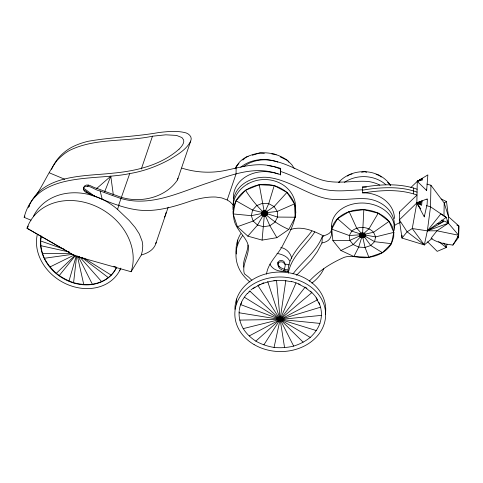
<?xml version="1.0" encoding="UTF-8"?>
<svg xmlns="http://www.w3.org/2000/svg" width="483" height="483" viewBox="0 0 483 483"><rect width="100%" height="100%" fill="white"/><g stroke="black" fill="none" stroke-linecap="round" stroke-linejoin="round"><path stroke-width="0.72" d="M236.151 168.156L236.042 173.965L227.185 199.974L229.902 201.725L233.681 205.438M236.507 303.982L236.604 299.055M237.624 245.002L237.714 240.075M284.445 263.742A3.405 2.53 3.9 0 0 284.137 261.822A3.339 2.487 3.9 0 0 279.554 260.748L277.979 262.221C277.176 267.54 283.769 269.309 287.771 269.973M280.406 174.363L280.677 168.374L274.664 166.689L267.817 165.572M366.398 187.132L362.679 186.903L362.588 193.055L362.57 192.717L367.666 193.055A31.329 25.726 1.1 0 1 394.46 218.564M363.403 192.91C381.087 190.121 399.852 188.895 416.992 195.041L399.507 211.965L399.356 219.837L401.989 238.065L424.322 244.905L432.2 238.324M402.043 235.191L401.989 238.065L407.109 231.792L412.253 228.544L427.364 230.832L436.97 230.796L458.675 235.287L458.59 237.352L452.885 245.08C445.326 244.054 437.369 242.846 431.005 238.312L436.97 230.796L448.393 223.182L448.514 216.716L446.497 201.568L441.184 198.96M413.43 193.822L413.539 188.014C397.008 183.299 379.463 184.452 362.703 187.247L362.679 186.903M426.96 184.114L430.933 185.249L430.522 206.796L427.364 230.832L424.322 244.905L407.109 231.792L399.356 219.837L416.853 202.902L426.477 199.141L426.646 199.419M457.83 236.905L458.675 235.287L448.393 223.182L446.201 217.368L443.955 215.919L444.203 202.993L430.933 185.249M457.486 237.376L458.675 235.287L458.85 225.947L448.514 216.716L444.203 202.993L446.497 201.568M458.59 237.352L458.85 225.947L456.821 225.054M417.801 204.641L424.261 216.861L424.297 215.394M331.622 227.565L331.658 226.086M422.462 178.251L417.264 181.354L426.64 190.525L427.853 174.888L417.264 181.354L410.9 187.513M287.977 271.82C288.291 255.078 302.539 243.456 311.843 231.073M266.501 274.163C267.987 262.396 278.703 254.324 283.563 243.818C289.19 232.782 296.568 221.16 295.572 208.312L295.367 209.622M227.185 199.974L221.739 197.921L215.744 197.04C207.708 196.702 199.769 198.35 192.089 200.584C173.584 206.875 154.113 213.033 134.346 209.429L134.02 209.381C118.009 206.549 103.096 199.648 88.22 193.315C85.588 192.632 81.856 189.976 84.006 186.981C89.15 184.083 94.849 190.332 100.102 190.96C107.015 193.544 113.952 196.086 120.937 198.483C150.086 207.135 179.193 192.608 206.356 183.468C228.429 176.138 252.337 165.772 275.793 173.156A31.335 25.732 1.1 0 1 278.232 174.019M309.307 281.148C319.022 270.74 331.308 262.897 344.325 257.294C352.367 254.607 360.662 259.111 368.885 257.306A31.395 23.939 3.3 0 0 382.421 252.669A31.576 24.078 3.3 0 0 391.369 243.752L393.717 237.002L393.808 232.383L389.05 221.377L378.231 213.184A31.178 23.776 3.3 0 0 364.496 209.713L363.832 209.67L362.371 237.811M296.532 275.28L311.293 260.102L317.307 251.806L321.962 242.985L322.342 236.41C325.717 234.961 330.795 234.05 331.561 229.787M277.882 263.193L277.979 262.221M116.663 267.232A39.781 31.443 6.3 0 1 111.15 275.087L108.343 277.634A39.835 28.835 12.5 0 1 92.362 284.27A39.835 26.861 20.8 0 1 73.579 282.712L76.622 255.936M264.756 210.582L262.082 240.105L247.833 236.145L237.388 226.702L233.144 213.939A31.86 28.189 -2.9 0 1 236.072 200.783C240.739 191.95 249.717 186.74 259.268 184.735C269.17 183.148 279.24 186.027 286.944 192.433C291.261 196.484 294.316 201.761 295.481 207.581M363.832 209.67L349.149 211.657L337.545 218.672L331.676 229.123L332.896 240.606L340.92 250.496L353.906 256.521L368.885 257.306L382.421 252.669L391.417 243.68L393.808 232.383A31.467 23.993 3.3 0 0 389.05 221.377A31.268 23.842 3.3 0 0 378.231 213.184L363.832 209.67A31.298 23.866 3.3 0 0 349.149 211.657A31.498 24.017 3.3 0 0 337.545 218.672A31.624 24.114 3.3 0 0 331.676 229.123C332.111 236.881 330.227 241.349 321.962 242.985M248.02 245.068C247.568 252.603 242.991 259.522 243.408 267.117M285.833 280.424L280.14 319.432L274.042 347.44A40.119 27.181 7.7 0 1 255.827 341.131L255.356 340.817A40.131 28.648 15.5 0 1 243.215 328.609A40.131 30.894 21.6 0 1 239.091 312.761A40.131 33.412 24.7 0 1 239.242 310.66M263.887 216.287L265.149 210.6M361.972 237.787L363.005 232.909M424.261 216.861L427.117 204.351L427.389 199.304L427.25 198.899L426.839 199.165M288.279 273.251C291.158 256.298 306.083 245.636 314.813 231.87M251.885 280.345L248.715 277.182L244.386 273.801C241.041 263.042 252.633 251.993 246.632 241.21C243.631 235.764 239.091 231.363 236.265 225.815C231.864 217.899 233.524 209.006 236.072 200.783L245.497 190.242L259.268 184.735L274.223 185.526L286.944 192.433L294.503 203.868L295.185 217.217L288.822 229.419L276.874 237.678L262.082 240.105M72.631 254.456L75.318 255.96A1.733 0.954 18.8 0 0 75.571 256.062L131.11 271.748L141.362 254.921L142.503 250.224L142.757 245.612L142.165 241.325L139.339 233.989L135.149 227.493L129.275 220.568L117.526 209.381A56.71 46.942 31.3 0 0 103.67 199.986L98.912 197.776L89.234 194.577A56.71 46.942 31.3 0 0 33.321 216.595M84.018 187.531A3.936 3.26 31.3 0 1 84.694 185.852C88.389 183.009 92.802 187.754 96.63 188.273C103.543 190.882 110.474 193.448 117.441 195.905C137.57 204.164 165.108 198.561 177.466 179.948L190.707 141.084C192.808 136.617 188.219 132.994 184.186 132.433C175.818 130.664 167.172 131.557 158.768 132.547C135.343 136.707 111.422 137.172 88.033 141.308C82.424 142.684 76.924 144.532 71.804 147.224C62.862 152.079 55.37 159.879 51.584 169.376M236.193 167.673C239.477 158.164 250.852 154.488 259.866 152.972C269.689 152.036 279.554 154.663 287.548 160.477L291.883 164.788L294.183 168.428M177.466 179.948L177.961 178.112M73.591 282.712L69.021 280.931L76.254 255.857M263.507 216.185L264.485 212.943L268.723 203.657L274.223 185.526M118.558 205.462L129.71 173.59C144.055 171.181 157.893 166.061 170.559 158.955C178.149 154.27 186.613 149.368 190.707 141.084M117.526 209.381L119.029 204.967M141.326 168.965L152.477 136.206L165.814 134.817L176.494 135.409L181.916 137.546L183.618 139.913L183.775 141.404A27.779 9.853 -24.6 0 1 179.084 149.169M155.81 243.571L168.199 207.177M280.394 175.051L280.569 174.369M31.027 220.224L24.15 217.35C36.026 170.68 94.632 181.065 129.71 173.59M112.925 194.987L113.27 194.42L110.788 176.204L104.6 191.944M241.735 302.062L240.582 304.942L240.588 304.556L280.14 319.432L316.232 330.547M447.041 244.259L446.25 247.525L437.212 251.365L427.63 241.832M263.132 216.082L265.879 210.805M297.818 283.521A40.131 36.358 -17.3 0 0 296.007 282.911L280.14 319.432L263.905 344.826M361.236 237.612L363.385 232.999M322.342 236.41C316.516 251.758 302.491 261.176 293.006 273.903M34.746 197.082C43.241 185.351 48.487 171.55 57.332 160.145C61.069 156.263 65.169 152.725 69.975 150.225C95.556 137.83 125.272 142.038 152.477 136.206M353.906 256.521L358.7 247.115L362.534 234.653L363.771 233.09M360.892 237.449L362.534 234.653L368.988 228.779L378.231 213.184M452.885 245.08L458.675 235.287M29.318 205.993L28.545 207.267C41.544 174.013 83.813 176.434 112.617 173.198C136.121 171.048 160.942 165.252 179.042 149.175M24.15 217.35L24.929 216.064M28.346 226.038L27 228.248L69.057 252.404M87.652 186.239L88.341 185.116M86.234 192.409L86.463 192.035M90.562 193.647L90.218 194.208L83.372 189.318M96.292 188.835L110.788 176.204M94.565 195.392L94.221 195.953L83.438 188.026M164.401 217.09L165.132 215.883A56.71 46.942 31.3 0 0 166.104 212.466M262.48 215.726L266.218 210.986M360.547 237.292L362.534 234.653L364.436 233.404M448.393 223.182L444.499 221.093L427.364 230.832L440.907 213.848L446.201 217.368L427.364 230.832L448.393 223.182L446.914 220.761M41.236 236.67A39.835 30.779 55.1 0 0 40.675 240.987L40.88 245.702A39.775 28.195 48.2 0 0 42.595 253.545A39.902 28.292 48.2 0 0 44.388 258.278A39.835 26.529 39.6 0 0 55.829 272.937L59.27 275.521L75.022 256.002M247.833 236.145L257.56 225.072L264.485 212.943L266.556 211.168M262.203 215.478L264.485 212.943L274.103 206.579L286.944 192.433M280.659 168.615L280.563 174.556L274.549 172.866L267.697 171.755A31.329 25.726 1.1 0 0 233.434 198.223M247.441 293.634L250.097 291.056M56.27 273.336L75.245 255.253M238.946 163.61L236.736 165.615A31.86 23.715 3.9 0 0 235.124 168.766M242.81 160.102L246.125 157.096L248.19 156.474M261.925 215.225L264.485 212.943L267.093 211.657M255.833 341.131L280.14 319.432L311.879 292.601A40.143 34.456 -22.5 0 1 314.137 294.95M359.992 236.869L362.534 234.653L364.719 233.621M427.364 230.832L429.055 229.377M393.911 226.068L396.09 224.402L400.329 222.428M338.8 182.429L339.966 181.59M347.525 176.126L349.849 174.441A31.298 27.29 -1.9 0 1 364.55 171.682L365.214 171.706A31.178 27.181 -1.9 0 1 378.95 175.208L381.226 177.104M359.781 236.61L362.534 234.653L365.009 233.832M389.05 221.377L373.57 232.245L359.292 235.481M253.104 288.677C264.056 280.973 278.353 278.763 291.303 281.77M442.784 220.447L443.485 220.997L438.709 223.858L437.085 223.321M261.538 214.639L267.292 211.959M359.569 236.344L362.534 234.653L365.42 234.346M422.583 178.402L417.264 181.354L416.853 202.902L412.253 228.544L424.322 244.905M249.228 335.939L317.542 299.786A40.143 34.456 -22.5 0 0 314.481 295.367M422.323 178.752L417.264 181.354L417.505 181.62M50.111 266.888L74.201 255.024M340.92 250.496L353.206 244.567L362.534 234.653L365.546 234.635M261.424 214.301L264.485 212.943L267.491 212.26M294.503 203.868L277.302 211.415L261.279 213.281M422.54 179.042L417.264 181.354L422.45 179.966M422.051 200.904L416.853 202.902L418.737 206.38M237.388 226.702L253.14 221.075L264.485 212.943L267.709 212.912M359.322 235.782L362.534 234.653L365.673 234.925M422.124 201.103L416.853 202.902L417.33 203.772M261.315 213.963L264.485 212.943L267.727 213.269M318.75 302.165A40.143 34.456 -22.5 0 1 320.501 307.206L280.14 319.432L243.221 328.621M252.307 155.236L259.866 152.972L264.352 153.34M393.808 232.383L375.581 236.905L359.69 234.044M422.142 201.622L416.853 202.902L420.759 208.801M352.053 174.031L349.849 174.441A31.498 27.465 -1.9 0 0 338.619 182.399M361.61 172.238L364.55 171.682L366.706 172.214M362.642 190.151L366.543 189.499A132.481 108.796 1.1 0 1 378.563 188.116C391.459 187.205 404.808 187.585 417.052 192.137M290.531 229.522C302.147 225.67 313.636 230.922 323.845 236.115M359.255 235.173L362.534 234.653L365.734 235.517M44.388 258.278L72.444 254.33M321.394 315.381L280.14 319.432L239.834 320.096M422.094 202.552L416.853 202.902L421.647 205.384M362.624 189.813C347.494 190.26 331.694 193.037 317.186 187.156C304.779 182.459 293.278 175.613 280.647 171.471M332.896 240.606L349.813 240.383L362.534 234.653L365.673 235.813M261.357 212.931L264.485 212.943L267.745 213.619M42.582 253.545L71.659 253.684M295.185 217.217L277.592 217.066L261.762 211.959M286.099 271.192C279.935 271.851 272.756 270.317 269.949 264.098M359.382 234.593L362.534 234.653L365.607 236.109M271.826 153.95L274.815 154.192L276.155 154.856M233.144 213.939L251.341 215.678L264.485 212.943L267.594 214.295M321.014 309.494A40.131 31.993 -21.3 0 1 319.903 323.399L280.14 319.432L239.091 312.767M359.533 234.315L362.534 234.653L374.567 241.681L391.417 243.68M261.43 212.58L264.485 212.943L267.425 214.621M421.985 203.633L416.853 202.902L421.834 204.563M40.88 245.702L69.528 252.072M285.151 263.99L289.269 264.956M283.599 270.516L288.405 271.645M376.07 174.508L378.95 175.208A31.268 27.259 -1.9 0 1 389.751 184.216A31.467 27.434 -1.9 0 1 390.451 185.231M443.485 220.997L441.54 220.109M280.768 247.483C286.298 248.413 290.651 252.983 291.75 258.405M277.025 253.376C281.939 254.354 287.433 256.177 289.715 261.08M181.85 168.114C195.078 172.322 209.236 173.306 222.917 170.916C240.232 167.577 258.375 161.074 275.902 167.347A31.335 25.732 1.1 0 1 280.708 169.255M82.665 258.085L76.483 256.34M426.549 205.661L430.522 206.796L443.955 215.919M413.539 188.014L417.107 189.233M113.819 266.266L115.95 266.99M40.675 240.987L64.1 249.216M331.676 229.123L349.294 235.523L362.534 234.653L365.305 236.646M49.483 172.89L64.77 179.278M360.155 233.579L362.534 234.653L365.07 236.887M298.337 284.01L305.129 287.488L311.203 292.179M282.289 270.033L279.832 268.602L278.431 266.803M280.176 156.842L287.548 160.477L288.852 162.185M262.009 211.681L267.256 214.941M288.822 229.419C270.498 221.649 256.141 206.742 245.497 190.242M236.072 200.783L252.579 210.111L264.485 212.943L266.773 215.484M74.068 255.278L27 228.248A56.71 46.942 31.3 0 1 94.203 205.516A56.71 46.942 31.3 0 1 131.11 271.748M360.457 233.392L362.534 234.653L364.828 237.123M382.421 252.669L370.763 245.485L361.459 232.969M241.331 302.612A40.131 33.412 24.7 0 1 244.392 297.202L280.14 319.432L310.219 337.418A40.143 27.706 -9.1 0 1 303.119 342.151A40.131 27.7 -9.1 0 1 293.664 346.106A40.137 26.849 -0.8 0 1 274.024 347.446M83.855 258.061L111.15 275.087M262.257 211.397L264.485 212.943L266.459 215.702M82.219 257.771L108.343 277.634M438.612 241.53L446.25 247.525L444.855 244.416L443.092 243.021M360.765 233.211L362.534 234.653L364.236 237.485M387.481 182.32L389.751 184.21L390.228 185.454M337.545 218.672L351.775 231.103L362.534 234.653L363.874 237.606M303.119 342.151L280.14 319.432L249.735 290.995A40.131 35.621 22.7 0 0 248.95 291.732M79.345 256.491L101.569 281.553M262.873 210.974L266.139 215.919M316.105 297.89L319.492 304.302M263.235 210.829L269.846 225.724L276.874 237.678M293.664 346.1L280.14 319.432L257.898 285.513A40.125 37.016 12.8 0 1 260.029 284.396M78.56 257.028L92.38 284.264M349.149 211.657L356.683 228.133L362.534 234.653L363.518 237.727M361.852 232.921L365.033 247.447L368.885 257.306M263.597 210.685L265.433 216.203M267.727 281.601L280.14 319.432L284.559 347.549M100.102 190.96L102.275 199.31M426.302 189.131L426.64 190.525M233.144 211.735L233.603 213.776M77.365 255.899L83.734 284.427M265.046 216.269L259.268 184.735M362.238 232.866L362.763 237.829M399.507 211.965L399.719 213.432M276.53 280.351L280.14 319.432L305.135 287.101A40.137 36.364 -17.3 0 1 306.959 288.333M295.813 213.051L295.24 202.842A31.836 28.171 -2.9 0 0 287.325 188.273A31.166 27.579 -2.9 0 0 247.864 183.89M264.358 210.558L264.654 216.33M233.035 209.652L232.897 206.875A31.757 28.099 -2.9 0 1 247.851 183.878M379.741 185.043A31.329 25.726 1.1 0 0 367.883 181.439C351.558 180.328 334.586 185.013 318.762 178.939C301.712 172.962 286.226 161.95 267.92 159.945A31.329 25.726 1.1 0 0 243.806 166.436M331.555 226.08A31.431 23.969 3.3 0 1 364.822 203.114A31.431 23.969 3.3 0 1 394.176 230.433M233.446 205.299A31.329 25.726 1.1 0 1 267.594 177.376C287.928 179.549 304.604 193.013 324.123 198.024C338.408 201.707 353.103 197.625 367.551 198.863A31.329 25.726 1.1 0 1 394.05 228.048M344.403 182.351A31.431 27.404 -1.9 0 1 385.905 184.735M277.822 162.083A31.166 23.196 3.9 0 0 248.262 162.614A31.757 23.637 3.9 0 0 240.709 167.293M239.326 309.965A40.131 33.412 24.7 0 1 241.071 303.252M319.903 323.381A40.137 29.566 -16.3 0 1 310.207 337.43M320.501 307.206A40.131 31.993 -21.3 0 1 320.905 308.915M310.334 291.086A40.137 36.364 -17.3 0 1 311.879 292.601M298.409 283.744A40.131 36.358 -17.3 0 1 300.166 284.463M291.309 281.426A40.125 37.276 -3.7 0 1 293.688 282.102M294.274 282.289A40.125 37.276 -3.7 0 1 296.007 282.911M261.889 283.551A40.125 37.016 12.8 0 1 263.796 282.809M273.861 280.526A40.125 37.016 12.8 0 1 275.95 280.369M244.386 297.214A40.131 35.621 22.7 0 1 247.447 293.278M250.973 289.933A40.131 35.621 22.7 0 1 254.982 287.095M234.931 309.319A45.408 37.288 1.1 0 1 283.05 272.14A45.408 37.288 1.1 0 1 325.373 314.324M284.741 264.497A3.357 0.489 -76.8 0 1 284.988 266.731A3.357 0.489 -76.8 0 1 283.527 270.42M279.15 266.761A3.357 2.759 1.1 0 1 278.655 266.381M278.256 265.916A3.357 2.759 1.1 0 1 279.844 262.04A3.357 2.759 1.1 0 1 284.378 263.766M323.815 268.765A45.408 37.288 1.1 0 1 311.855 283.104M249.874 281.969A45.408 37.288 1.1 0 1 242.671 235.541M236.296 253.992A45.408 37.288 1.1 0 1 240.667 233.724M156.142 242.279A42.13 23.25 18.8 0 1 141.362 254.921M120.339 269.484A45.402 37.577 31.3 0 1 119.476 270.637M120.847 268.083A45.402 37.583 31.3 0 1 68.441 284.91A45.402 37.583 31.3 0 1 37.282 234.635M116.536 267.407A41.176 34.082 31.3 0 1 68.821 281.263A41.176 34.082 31.3 0 1 41.248 235.952M69.027 280.931A39.781 25.991 30.1 0 1 59.27 275.515M375.581 236.905L374.567 241.681L370.763 245.485L365.033 247.447L358.7 247.115L353.206 244.567L349.813 240.383L349.294 235.523L351.775 231.103C357.994 225.79 367.937 226.316 373.57 232.245L375.581 236.905M252.579 210.111L251.341 215.678L253.14 221.075L257.56 225.072L263.585 226.75L269.846 225.724L274.899 222.228L277.592 217.066L277.302 211.415L274.103 206.579L268.723 203.657L262.396 203.325L256.57 205.655L252.579 210.111M254.13 344.62A45.408 37.288 1.1 0 0 325.464 317.874A45.408 37.288 1.1 0 0 261.128 280.333A45.408 37.288 1.1 0 0 254.13 344.62"/></g></svg>
